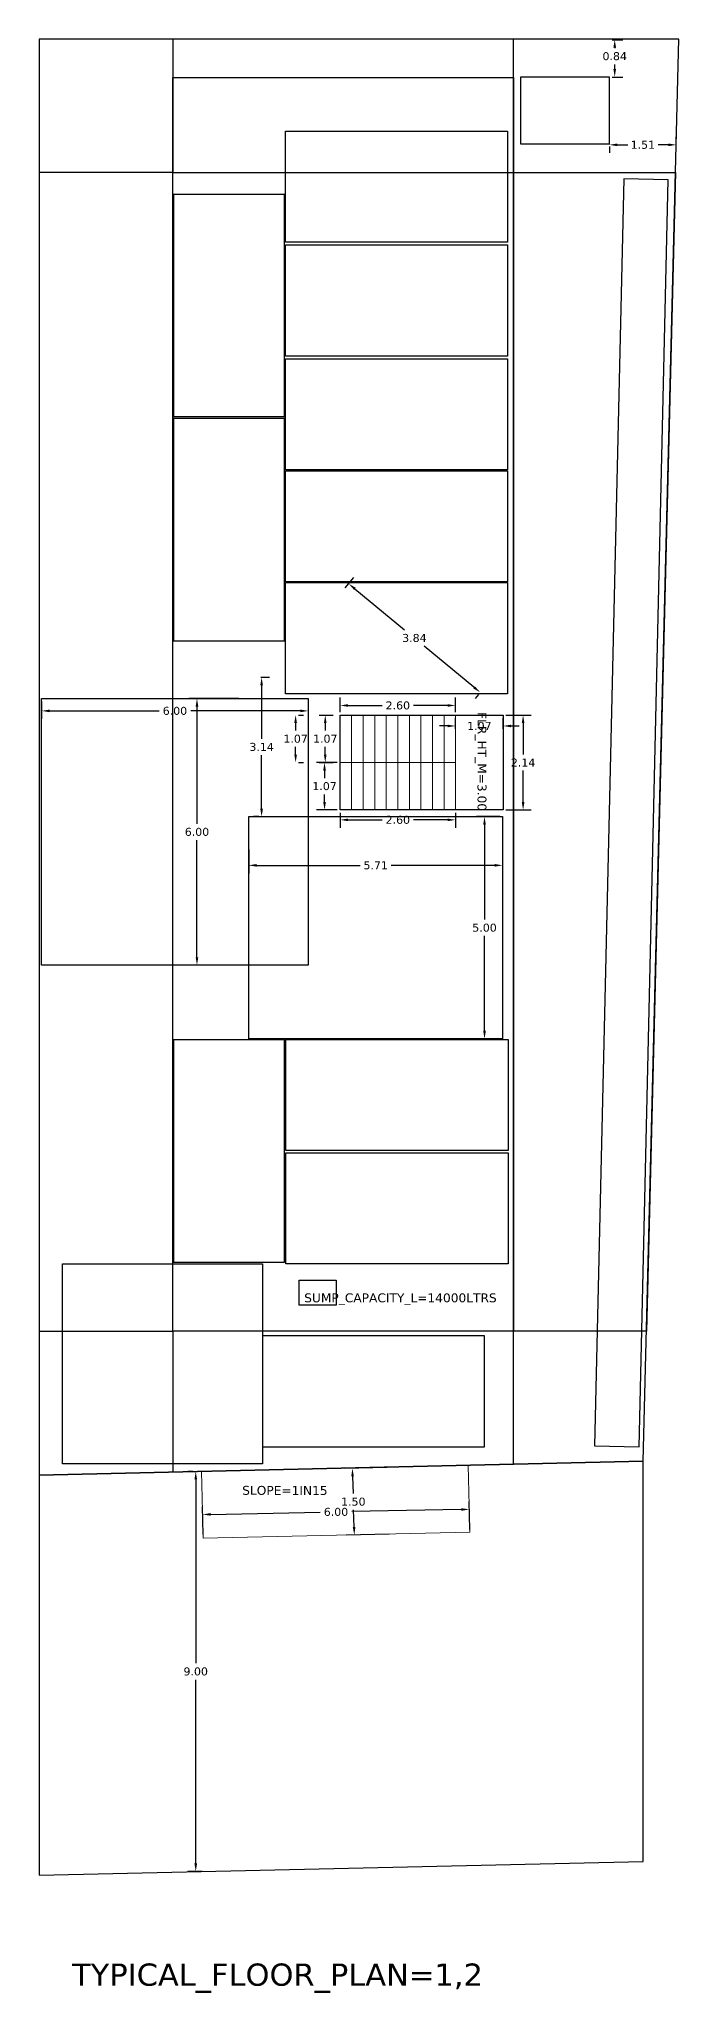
# Model space of a CAD drawing. Header units: metres. Extents: x 1161 to 1456, y 119 to 208.
# Drawn here: x 1200.01 to 1214.41, y 118.98 to 162.93 of the extents above; entities that cross this region are included whole.
import ezdxf

# ---------------------------------------------------------------- set-up
doc = ezdxf.new("R2010")
doc.units = ezdxf.units.M
doc.header["$MEASUREMENT"] = 0
doc.header["$PDMODE"] = 1
doc.header["$PDSIZE"] = -5
for name, color, linetype in [('AS_AT_SITE', 6, 'Continuous'), ('BLK_1_FLR_0_EXIT_WIDTH_DOOR', 2, 'Continuous'), ('BLK_1_FLR_0_EXIT_WIDTH_STAIR', 1, 'Continuous'), ('BLK_1_FLR_0_STAIR_1', 1, 'Continuous'), ('BLK_1_FLR_0_STILT_PARKING', 13, 'Continuous'), ('BLK_1_LVL_0_FRONT_SETBACK', 2, 'Continuous'), ('BLK_1_LVL_0_REAR_SETBACK', 11, 'Continuous'), ('BLK_1_LVL_0_SIDE_SETBACK1', 171, 'Continuous'), ('BLK_1_LVL_0_SIDE_SETBACK2', 102, 'Continuous'), ('DRIVE_WAY', 254, 'Continuous'), ('FMB_OR_PLR', 70, 'Continuous'), ('ML_FLR_0_PARKING_SLOT', 131, 'Continuous'), ('MULTI_LEVEL_PARKING_FLR_0', 130, 'Continuous'), ('PLOT_BOUNDARY', 70, 'Continuous'), ('ROAD_WIDTH', 1, 'Continuous'), ('RWH', 130, 'Continuous'), ('SEPTIC_TANK_1', 146, 'Continuous'), ('SUPER_IMPOSED', 5, 'Continuous'), ('TRANSFORMER_YARD', 7, 'Continuous'), ('UG_SUMP', 194, 'Continuous')]:
    doc.layers.add(name, color=color, linetype=linetype)
for name, color, linetype, lineweight in [('BLK_1_COVERED_AREA', 140, 'Continuous', 18), ('BLK_1_DA_RAMP_1', 1, 'Continuous', 0), ('BLK_1_FLR_0_STAIR_1_FLIGHT_1', 7, 'Continuous', 0), ('BLK_1_FLR_0_STAIR_1_FLIGHT_2', 7, 'Continuous', 0), ('BLK_1_FLR_0_STAIR_1_LANDING_1', 7, 'Continuous', 0), ('BLK_1_LVL_0_BLDG_FOOT_PRINT', 1, 'Continuous', 5), ('DIST_EXIT', 7, 'Continuous', 0)]:
    doc.layers.add(name, color=color, linetype=linetype, lineweight=lineweight)
for name, color, linetype, plot in [('BLK_1_FLR_0_BLT_UP_AREA', 1, 'Continuous', False), ('BLK_1_FLR_0_BLT_UP_AREA_DEDUCT', 1, 'Continuous', False), ('PARKING_SLOT', 30, 'Continuous', False), ('PER_AISLE_WIDTH', 5, 'Continuous', False)]:
    doc.layers.add(name, color=color, linetype=linetype, plot=plot)
doc.styles.get("Standard").update_dxf_attribs({"font": 'verdana.ttf'})
doc.dimstyles.get("Standard").update_dxf_attribs({"dimtxt": 0.18, "dimasz": 0.18, "dimexe": 0.18, "dimexo": 0.0625, "dimgap": 0.09, "dimtad": 0, "dimtih": 1, "dimtoh": 1, "dimzin": 0, "dimdsep": 46, "dimtxsty": 'Standard', "dimcen": 0.09, "dimadec": 0, "dimazin": 0, "dimtfac": 1, "dimtofl": 0, "dimtmove": 0, "dimatfit": 3, "dimfxl": 0, "dimtolj": 1, "dimtzin": 0, "dimarcsym": 0})

# ---------------------------------------------------------------- blocks, each defined once
blk = doc.blocks.new('*D41')
at = {"layer": 'BLK_1_FLR_0_STAIR_1_FLIGHT_2', "color": 0, "lineweight": -2}
for p, q in [((1206.786, 147.784), (1206.786, 148.117)), ((1209.386, 147.784), (1209.386, 148.117)), ((1206.966, 147.937), (1207.733, 147.937)), ((1209.206, 147.937), (1208.44, 147.937))]:
    blk.add_line(p, q, dxfattribs=at)
at = {"layer": 'BLK_1_FLR_0_STAIR_1_FLIGHT_2', "color": 0}
for points in [[(1206.966, 147.967), (1206.966, 147.907), (1206.786, 147.937)], [(1209.206, 147.967), (1209.206, 147.907), (1209.386, 147.937)]]:
    blk.add_solid(points, dxfattribs=at)
at = {"layer": 'DEFPOINTS', "color": 0}
for p in [(1206.786, 147.937), (1206.786, 147.721), (1209.386, 147.721)]:
    blk.add_point(p, dxfattribs=at)
at = {"layer": 'BLK_1_FLR_0_STAIR_1_FLIGHT_2', "color": 0, "insert": (1208.086, 147.937), "char_height": 0.18, "attachment_point": 5}
blk.add_mtext('\\A1;2.60', dxfattribs=at)
blk = doc.blocks.new('*D42')
at = {"layer": 'BLK_1_FLR_0_STAIR_1_FLIGHT_1', "color": 0, "lineweight": -2}
for p, q in [((1206.786, 145.525), (1206.786, 145.184)), ((1209.386, 145.525), (1209.386, 145.184)), ((1206.966, 145.364), (1207.733, 145.364)), ((1209.206, 145.364), (1208.44, 145.364))]:
    blk.add_line(p, q, dxfattribs=at)
at = {"layer": 'BLK_1_FLR_0_STAIR_1_FLIGHT_1', "color": 0}
for points in [[(1206.966, 145.394), (1206.966, 145.334), (1206.786, 145.364)], [(1209.206, 145.394), (1209.206, 145.334), (1209.386, 145.364)]]:
    blk.add_solid(points, dxfattribs=at)
at = {"layer": 'DEFPOINTS', "color": 0}
for p in [(1206.786, 145.587), (1209.386, 145.587), (1209.386, 145.364)]:
    blk.add_point(p, dxfattribs=at)
at = {"layer": 'BLK_1_FLR_0_STAIR_1_FLIGHT_1', "color": 0, "insert": (1208.086, 145.364), "char_height": 0.18, "attachment_point": 5}
blk.add_mtext('\\A1;2.60', dxfattribs=at)
blk = doc.blocks.new('*D43')
at = {"layer": 'BLK_1_FLR_0_STAIR_1_FLIGHT_2', "color": 0, "lineweight": -2}
for p, q in [((1206.315, 147.721), (1206.633, 147.721)), ((1206.453, 147.541), (1206.453, 147.371)), ((1206.453, 146.834), (1206.453, 147.004)), ((1206.315, 146.654), (1206.633, 146.654))]:
    blk.add_line(p, q, dxfattribs=at)
at = {"layer": 'BLK_1_FLR_0_STAIR_1_FLIGHT_2', "color": 0}
for points in [[(1206.423, 147.541), (1206.483, 147.541), (1206.453, 147.721)], [(1206.423, 146.834), (1206.483, 146.834), (1206.453, 146.654)]]:
    blk.add_solid(points, dxfattribs=at)
at = {"layer": 'DEFPOINTS', "color": 0}
for p in [(1206.253, 147.721), (1206.253, 146.654), (1206.453, 146.654)]:
    blk.add_point(p, dxfattribs=at)
at = {"layer": 'BLK_1_FLR_0_STAIR_1_FLIGHT_2', "color": 0, "insert": (1206.453, 147.188), "char_height": 0.18, "attachment_point": 5}
blk.add_mtext('\\A1;1.07', dxfattribs=at)
blk = doc.blocks.new('*D44')
at = {"layer": 'BLK_1_FLR_0_STAIR_1_FLIGHT_1', "color": 0, "lineweight": -2}
for p, q in [((1206.724, 146.654), (1206.257, 146.654)), ((1206.437, 146.474), (1206.437, 146.305)), ((1206.437, 145.767), (1206.437, 145.937)), ((1206.724, 145.587), (1206.257, 145.587))]:
    blk.add_line(p, q, dxfattribs=at)
at = {"layer": 'BLK_1_FLR_0_STAIR_1_FLIGHT_1', "color": 0}
for points in [[(1206.407, 146.474), (1206.467, 146.474), (1206.437, 146.654)], [(1206.407, 145.767), (1206.467, 145.767), (1206.437, 145.587)]]:
    blk.add_solid(points, dxfattribs=at)
at = {"layer": 'DEFPOINTS', "color": 0}
for p in [(1206.437, 146.654), (1206.786, 146.654), (1206.786, 145.587)]:
    blk.add_point(p, dxfattribs=at)
at = {"layer": 'BLK_1_FLR_0_STAIR_1_FLIGHT_1', "color": 0, "insert": (1206.437, 146.121), "char_height": 0.18, "attachment_point": 5}
blk.add_mtext('\\A1;1.07', dxfattribs=at)
blk = doc.blocks.new('*D45')
at = {"layer": 'BLK_1_FLR_0_STAIR_1_LANDING_1', "color": 0, "lineweight": -2}
for p, q in [((1209.206, 147.476), (1209.026, 147.476)), ((1209.386, 147.412), (1209.386, 147.656)), ((1210.456, 147.412), (1210.456, 147.656)), ((1210.636, 147.476), (1210.816, 147.476))]:
    blk.add_line(p, q, dxfattribs=at)
at = {"layer": 'BLK_1_FLR_0_STAIR_1_LANDING_1', "color": 0}
for points in [[(1209.206, 147.506), (1209.206, 147.446), (1209.386, 147.476)], [(1210.636, 147.506), (1210.636, 147.446), (1210.456, 147.476)]]:
    blk.add_solid(points, dxfattribs=at)
at = {"layer": 'DEFPOINTS', "color": 0}
for p in [(1209.386, 147.35), (1210.456, 147.476), (1210.456, 147.35)]:
    blk.add_point(p, dxfattribs=at)
at = {"layer": 'BLK_1_FLR_0_STAIR_1_LANDING_1', "color": 0, "insert": (1209.921, 147.476), "char_height": 0.18, "attachment_point": 5}
blk.add_mtext('\\A1;1.07', dxfattribs=at)
blk = doc.blocks.new('*D46')
at = {"layer": 'BLK_1_FLR_0_STAIR_1_LANDING_1', "color": 0, "lineweight": -2}
for p, q in [((1210.519, 147.721), (1211.085, 147.721)), ((1210.905, 147.541), (1210.905, 146.835)), ((1210.905, 145.766), (1210.905, 146.472)), ((1210.519, 145.586), (1211.085, 145.586))]:
    blk.add_line(p, q, dxfattribs=at)
at = {"layer": 'BLK_1_FLR_0_STAIR_1_LANDING_1', "color": 0}
for points in [[(1210.875, 147.541), (1210.935, 147.541), (1210.905, 147.721)], [(1210.875, 145.766), (1210.935, 145.766), (1210.905, 145.586)]]:
    blk.add_solid(points, dxfattribs=at)
at = {"layer": 'DEFPOINTS', "color": 0}
for p in [(1210.456, 147.721), (1210.456, 145.586), (1210.905, 145.586)]:
    blk.add_point(p, dxfattribs=at)
at = {"layer": 'BLK_1_FLR_0_STAIR_1_LANDING_1', "color": 0, "insert": (1210.905, 146.654), "char_height": 0.18, "attachment_point": 5}
blk.add_mtext('\\A1;2.14', dxfattribs=at)
blk = doc.blocks.new('*D47')
at = {"layer": 'BLK_1_FLR_0_EXIT_WIDTH_STAIR', "color": 0, "lineweight": -2}
for p, q in [((1205.849, 147.721), (1205.966, 147.721)), ((1205.786, 147.541), (1205.786, 147.371)), ((1205.786, 146.834), (1205.786, 147.004)), ((1205.849, 146.654), (1205.966, 146.654))]:
    blk.add_line(p, q, dxfattribs=at)
at = {"layer": 'BLK_1_FLR_0_EXIT_WIDTH_STAIR', "color": 0}
for points in [[(1205.756, 147.541), (1205.816, 147.541), (1205.786, 147.721)], [(1205.756, 146.834), (1205.816, 146.834), (1205.786, 146.654)]]:
    blk.add_solid(points, dxfattribs=at)
at = {"layer": 'DEFPOINTS', "color": 0}
for p in [(1205.786, 147.721), (1205.786, 147.721), (1205.786, 146.654)]:
    blk.add_point(p, dxfattribs=at)
at = {"layer": 'BLK_1_FLR_0_EXIT_WIDTH_STAIR', "color": 0, "insert": (1205.786, 147.188), "char_height": 0.18, "attachment_point": 5}
blk.add_mtext('\\A1;1.07', dxfattribs=at)
blk = doc.blocks.new('*D165')
at = {"layer": 'BLK_1_DA_RAMP_1', "color": 0, "lineweight": -2}
for p, q in [((1203.702, 129.289), (1203.69, 129.919)), ((1203.874, 129.742), (1206.339, 129.79)), ((1209.514, 129.851), (1207.049, 129.803)), ((1209.703, 129.404), (1209.691, 130.034))]:
    blk.add_line(p, q, dxfattribs=at)
at = {"layer": 'BLK_1_DA_RAMP_1', "color": 0}
for points in [[(1203.873, 129.772), (1203.874, 129.712), (1203.694, 129.739)], [(1209.514, 129.881), (1209.515, 129.821), (1209.694, 129.854)]]:
    blk.add_solid(points, dxfattribs=at)
at = {"layer": 'DEFPOINTS', "color": 0}
for p in [(1203.694, 129.739), (1203.703, 129.226), (1209.704, 129.342)]:
    blk.add_point(p, dxfattribs=at)
at = {"layer": 'BLK_1_DA_RAMP_1', "color": 0, "insert": (1206.694, 129.797), "char_height": 0.18, "attachment_point": 5}
blk.add_mtext('\\A1;6.00', dxfattribs=at)
blk = doc.blocks.new('*D166')
at = {"layer": 'BLK_1_DA_RAMP_1', "color": 0, "lineweight": -2}
for p, q in [((1207.848, 130.799), (1206.883, 130.771)), ((1207.068, 130.596), (1207.08, 130.21)), ((1207.102, 129.457), (1207.09, 129.843)), ((1207.892, 129.3), (1206.927, 129.272))]:
    blk.add_line(p, q, dxfattribs=at)
at = {"layer": 'BLK_1_DA_RAMP_1', "color": 0}
for points in [[(1207.098, 130.597), (1207.038, 130.595), (1207.063, 130.776)], [(1207.132, 129.458), (1207.072, 129.456), (1207.107, 129.277)]]:
    blk.add_solid(points, dxfattribs=at)
at = {"layer": 'DEFPOINTS', "color": 0}
for p in [(1207.063, 130.776), (1207.91, 130.801), (1207.955, 129.302)]:
    blk.add_point(p, dxfattribs=at)
at = {"layer": 'BLK_1_DA_RAMP_1', "color": 0, "insert": (1207.085, 130.027), "char_height": 0.18, "attachment_point": 5}
blk.add_mtext('\\A1;1.50', dxfattribs=at)
blk = doc.blocks.new('*D167')
at = {"layer": 'DEFPOINTS', "color": 0}
for p in [(1203.538, 130.707), (1203.538, 130.707), (1203.743, 121.709)]:
    blk.add_point(p, dxfattribs=at)
at = {"layer": 'ROAD_WIDTH', "color": 0, "lineweight": -2}
for p, q in [((1203.475, 130.707), (1203.358, 130.707)), ((1203.538, 130.527), (1203.538, 126.392)), ((1203.538, 121.889), (1203.538, 126.024)), ((1203.68, 121.709), (1203.358, 121.709))]:
    blk.add_line(p, q, dxfattribs=at)
at = {"layer": 'ROAD_WIDTH', "color": 0}
for points in [[(1203.508, 130.527), (1203.568, 130.527), (1203.538, 130.707)], [(1203.508, 121.889), (1203.568, 121.889), (1203.538, 121.709)]]:
    blk.add_solid(points, dxfattribs=at)
at = {"layer": 'ROAD_WIDTH', "color": 0, "insert": (1203.538, 126.208), "char_height": 0.18, "attachment_point": 5}
blk.add_mtext('\\A1;9.00', dxfattribs=at)
blk = doc.blocks.new('*D168')
at = {"layer": 'BLK_1_FLR_0_EXIT_WIDTH_DOOR', "color": 0, "lineweight": -2}
for p, q in [((1205.003, 148.571), (1205.201, 148.571)), ((1205.021, 148.391), (1205.021, 147.187)), ((1205.021, 145.616), (1205.021, 146.82)), ((1204.958, 145.436), (1204.841, 145.436))]:
    blk.add_line(p, q, dxfattribs=at)
at = {"layer": 'BLK_1_FLR_0_EXIT_WIDTH_DOOR', "color": 0}
for points in [[(1204.991, 148.391), (1205.051, 148.391), (1205.021, 148.571)], [(1204.991, 145.616), (1205.051, 145.616), (1205.021, 145.436)]]:
    blk.add_solid(points, dxfattribs=at)
at = {"layer": 'DEFPOINTS', "color": 0}
for p in [(1204.941, 148.571), (1205.021, 145.436), (1205.021, 145.436)]:
    blk.add_point(p, dxfattribs=at)
at = {"layer": 'BLK_1_FLR_0_EXIT_WIDTH_DOOR', "color": 0, "insert": (1205.021, 147.004), "char_height": 0.18, "attachment_point": 5}
blk.add_mtext('\\A1;3.14', dxfattribs=at)
blk = doc.blocks.new('*D169')
at = {"layer": 'DEFPOINTS', "color": 0}
for p in [(1203.566, 148.093), (1204.57, 148.093), (1204.57, 142.093)]:
    blk.add_point(p, dxfattribs=at)
at = {"layer": 'DRIVE_WAY', "color": 0, "lineweight": -2}
for p, q in [((1204.508, 148.093), (1203.386, 148.093)), ((1203.566, 147.913), (1203.566, 145.277)), ((1203.566, 142.273), (1203.566, 144.909)), ((1204.508, 142.093), (1203.386, 142.093))]:
    blk.add_line(p, q, dxfattribs=at)
at = {"layer": 'DRIVE_WAY', "color": 0}
for points in [[(1203.536, 147.913), (1203.596, 147.913), (1203.566, 148.093)], [(1203.536, 142.273), (1203.596, 142.273), (1203.566, 142.093)]]:
    blk.add_solid(points, dxfattribs=at)
at = {"layer": 'DRIVE_WAY', "color": 0, "insert": (1203.566, 145.093), "char_height": 0.18, "attachment_point": 5}
blk.add_mtext('\\A1;6.00', dxfattribs=at)
blk = doc.blocks.new('*D171')
at = {"layer": 'DEFPOINTS', "color": 0}
for p in [(1212.847, 162.912), (1212.967, 162.912), (1212.847, 162.071)]:
    blk.add_point(p, dxfattribs=at)
at = {"layer": 'SEPTIC_TANK_1', "color": 0, "lineweight": -2}
for p, q in [((1212.91, 162.912), (1213.147, 162.912)), ((1212.967, 162.732), (1212.967, 162.725)), ((1212.967, 162.251), (1212.967, 162.357)), ((1212.91, 162.071), (1213.147, 162.071))]:
    blk.add_line(p, q, dxfattribs=at)
at = {"layer": 'SEPTIC_TANK_1', "color": 0}
for points in [[(1212.937, 162.732), (1212.997, 162.732), (1212.967, 162.912)], [(1212.937, 162.251), (1212.997, 162.251), (1212.967, 162.071)]]:
    blk.add_solid(points, dxfattribs=at)
at = {"layer": 'SEPTIC_TANK_1', "color": 0, "insert": (1212.967, 162.541), "char_height": 0.18, "attachment_point": 5}
blk.add_mtext('\\A1;0.84', dxfattribs=at)
blk = doc.blocks.new('*D170')
at = {"layer": 'DEFPOINTS', "color": 0}
for p in [(1212.847, 160.571), (1214.353, 160.548), (1214.353, 160.548)]:
    blk.add_point(p, dxfattribs=at)
at = {"layer": 'SEPTIC_TANK_1', "color": 0, "lineweight": -2}
for p, q in [((1212.847, 160.509), (1212.847, 160.368)), ((1213.027, 160.548), (1213.259, 160.548)), ((1214.173, 160.548), (1213.941, 160.548)), ((1214.353, 160.61), (1214.353, 160.728))]:
    blk.add_line(p, q, dxfattribs=at)
at = {"layer": 'SEPTIC_TANK_1', "color": 0}
for points in [[(1213.027, 160.578), (1213.027, 160.518), (1212.847, 160.548)], [(1214.173, 160.578), (1214.173, 160.518), (1214.353, 160.548)]]:
    blk.add_solid(points, dxfattribs=at)
at = {"layer": 'SEPTIC_TANK_1', "color": 0, "insert": (1213.6, 160.548), "char_height": 0.18, "attachment_point": 5}
blk.add_mtext('\\A1;1.51', dxfattribs=at)
blk = doc.blocks.new('*D172')
at = {"layer": 'DEFPOINTS', "color": 0}
for p in [(1206.863, 150.534), (1209.939, 148.232), (1209.939, 148.232)]:
    blk.add_point(p, dxfattribs=at)
at = {"layer": 'DIST_EXIT', "color": 0, "lineweight": -2}
for p, q in [((1206.903, 150.582), (1207.095, 150.814)), ((1207.119, 150.561), (1208.237, 149.638)), ((1209.8, 148.347), (1208.682, 149.27)), ((1209.899, 148.184), (1209.824, 148.094))]:
    blk.add_line(p, q, dxfattribs=at)
at = {"layer": 'DIST_EXIT', "color": 0}
for points in [[(1207.138, 150.584), (1207.1, 150.538), (1206.98, 150.676)], [(1209.819, 148.37), (1209.781, 148.324), (1209.939, 148.232)]]:
    blk.add_solid(points, dxfattribs=at)
at = {"layer": 'DIST_EXIT', "color": 0, "insert": (1208.459, 149.454), "char_height": 0.18, "attachment_point": 5}
blk.add_mtext('\\A1;3.84', dxfattribs=at)
blk = doc.blocks.new('*D173')
at = {"layer": 'DEFPOINTS', "color": 0}
for p in [(1204.731, 144.756), (1210.445, 144.756), (1210.445, 144.341)]:
    blk.add_point(p, dxfattribs=at)
at = {"layer": 'TRANSFORMER_YARD', "color": 0, "lineweight": -2}
for p, q in [((1204.731, 144.694), (1204.731, 144.161)), ((1210.445, 144.694), (1210.445, 144.161)), ((1204.911, 144.341), (1207.241, 144.341)), ((1210.265, 144.341), (1207.934, 144.341))]:
    blk.add_line(p, q, dxfattribs=at)
at = {"layer": 'TRANSFORMER_YARD', "color": 0}
for points in [[(1204.911, 144.371), (1204.911, 144.311), (1204.731, 144.341)], [(1210.265, 144.371), (1210.265, 144.311), (1210.445, 144.341)]]:
    blk.add_solid(points, dxfattribs=at)
at = {"layer": 'TRANSFORMER_YARD', "color": 0, "insert": (1207.588, 144.341), "char_height": 0.18, "attachment_point": 5}
blk.add_mtext('\\A1;5.71', dxfattribs=at)
blk = doc.blocks.new('*D174')
at = {"layer": 'DEFPOINTS', "color": 0}
for p in [(1210.445, 145.436), (1210.037, 140.44), (1210.445, 140.44)]:
    blk.add_point(p, dxfattribs=at)
at = {"layer": 'TRANSFORMER_YARD', "color": 0, "lineweight": -2}
for p, q in [((1210.382, 145.436), (1209.857, 145.436)), ((1210.037, 145.256), (1210.037, 143.122)), ((1210.037, 140.62), (1210.037, 142.754)), ((1210.382, 140.44), (1209.857, 140.44))]:
    blk.add_line(p, q, dxfattribs=at)
at = {"layer": 'TRANSFORMER_YARD', "color": 0}
for points in [[(1210.007, 145.256), (1210.067, 145.256), (1210.037, 145.436)], [(1210.007, 140.62), (1210.067, 140.62), (1210.037, 140.44)]]:
    blk.add_solid(points, dxfattribs=at)
at = {"layer": 'TRANSFORMER_YARD', "color": 0, "insert": (1210.037, 142.938), "char_height": 0.18, "attachment_point": 5}
blk.add_mtext('\\A1;5.00', dxfattribs=at)
blk = doc.blocks.new('*D225')
at = {"layer": 'DEFPOINTS', "color": 0}
for p in [(1200.07, 148.093), (1206.07, 148.093), (1206.07, 147.815)]:
    blk.add_point(p, dxfattribs=at)
at = {"layer": 'DRIVE_WAY', "color": 0, "lineweight": -2}
for p, q in [((1200.07, 148.03), (1200.07, 147.635)), ((1200.25, 147.815), (1202.716, 147.815)), ((1205.89, 147.815), (1203.425, 147.815)), ((1206.07, 148.03), (1206.07, 147.635))]:
    blk.add_line(p, q, dxfattribs=at)
at = {"layer": 'DRIVE_WAY', "color": 0}
for points in [[(1200.25, 147.845), (1200.25, 147.785), (1200.07, 147.815)], [(1205.89, 147.845), (1205.89, 147.785), (1206.07, 147.815)]]:
    blk.add_solid(points, dxfattribs=at)
at = {"layer": 'DRIVE_WAY', "color": 0, "insert": (1203.07, 147.815), "char_height": 0.18, "attachment_point": 5}
blk.add_mtext('\\A1;6.00', dxfattribs=at)

msp = doc.modelspace()

# ---------------------------------------------------------------- linework, layer by layer
for points in [[(1200.0123, 130.6266), (1213.6087, 130.9367), (1214.4123, 162.9266), (1200.0123, 162.9266)], [(1203.0263, 159.9266), (1210.6863, 159.9266), (1210.6863, 133.8666), (1203.0263, 133.8666)]]:
    msp.add_lwpolyline(points, close=True)
at = {"layer": 'AS_AT_SITE'}
msp.add_lwpolyline([(1200.0123, 130.6266), (1213.6087, 130.9367), (1214.4123, 162.9266), (1200.0123, 162.9266)], close=True, dxfattribs=at)
at = {"layer": 'BLK_1_COVERED_AREA'}
msp.add_lwpolyline([(1203.0263, 159.9266), (1210.6863, 159.9266), (1210.6863, 133.8666), (1203.0263, 133.8666)], close=True, dxfattribs=at)
at = {"layer": 'BLK_1_DA_RAMP_1'}
msp.add_lwpolyline([(1209.7041, 129.3417), (1203.7039, 129.2048), (1203.6697, 130.7044), (1209.6699, 130.8413)], close=True, dxfattribs=at)
at = {"layer": 'BLK_1_FLR_0_BLT_UP_AREA', "color": 3}
msp.add_lwpolyline([(1203.0263, 159.9266), (1210.6863, 159.9266), (1210.6863, 133.8666), (1203.0263, 133.8666)], close=True, dxfattribs=at)
at = {"layer": 'BLK_1_FLR_0_BLT_UP_AREA_DEDUCT', "color": 3}
msp.add_lwpolyline([(1203.0263, 159.9266), (1210.6863, 159.9266), (1210.6863, 133.8666), (1203.0263, 133.8666)], close=True, dxfattribs=at)
at = {"layer": 'BLK_1_FLR_0_STAIR_1'}
msp.add_lwpolyline([(1206.7863, 147.7225), (1210.4563, 147.7225), (1210.4563, 145.5875), (1206.7863, 145.5875)], close=True, dxfattribs=at)
at = {"layer": 'BLK_1_FLR_0_STAIR_1_FLIGHT_1'}
for p, q in [((1206.7863, 145.5875), (1206.7863, 146.6543)), ((1207.0463, 145.5875), (1207.0463, 146.6543)), ((1207.3063, 145.5875), (1207.3063, 146.6543)), ((1207.5663, 145.5875), (1207.5663, 146.6543)), ((1207.8263, 145.5875), (1207.8263, 146.6543)), ((1208.0863, 145.5875), (1208.0863, 146.6543)), ((1208.3463, 145.5875), (1208.3463, 146.6543)), ((1208.6063, 145.5875), (1208.6063, 146.6543)), ((1208.8663, 145.5875), (1208.8663, 146.6543)), ((1209.1263, 145.5875), (1209.1263, 146.6543)), ((1209.3863, 145.5875), (1209.3863, 146.6543))]:
    msp.add_line(p, q, dxfattribs=at)
msp.add_lwpolyline([(1206.7863, 146.6543), (1209.3863, 146.6543), (1209.3863, 145.5875), (1206.7863, 145.5875)], close=True, dxfattribs=at)
at = {"layer": 'BLK_1_FLR_0_STAIR_1_FLIGHT_2'}
for p, q in [((1206.7863, 146.6543), (1206.7863, 147.7211)), ((1207.0463, 146.6543), (1207.0463, 147.7211)), ((1207.3063, 146.6543), (1207.3063, 147.7211)), ((1207.5663, 146.6543), (1207.5663, 147.7211)), ((1207.8263, 146.6543), (1207.8263, 147.7211)), ((1208.0863, 146.6543), (1208.0863, 147.7211)), ((1208.3463, 146.6543), (1208.3463, 147.7211)), ((1208.6063, 146.6543), (1208.6063, 147.7211)), ((1208.8663, 146.6543), (1208.8663, 147.7211)), ((1209.1263, 146.6543), (1209.1263, 147.7211)), ((1209.3863, 146.6543), (1209.3863, 147.7211))]:
    msp.add_line(p, q, dxfattribs=at)
msp.add_lwpolyline([(1206.7863, 147.7211), (1209.3863, 147.7211), (1209.3863, 146.6543), (1206.7863, 146.6543)], close=True, dxfattribs=at)
at = {"layer": 'BLK_1_FLR_0_STAIR_1_LANDING_1'}
msp.add_lwpolyline([(1210.4563, 145.5875), (1209.3863, 145.5875), (1209.3863, 147.7225), (1210.4563, 147.7225)], close=True, dxfattribs=at)
at = {"layer": 'BLK_1_FLR_0_STILT_PARKING'}
msp.add_lwpolyline([(1203.0263, 159.9266), (1210.6863, 159.9266), (1210.6863, 133.8666), (1203.0263, 133.8666)], close=True, dxfattribs=at)
at = {"layer": 'BLK_1_LVL_0_BLDG_FOOT_PRINT'}
msp.add_lwpolyline([(1203.0263, 159.9266), (1210.6863, 159.9266), (1210.6863, 133.8666), (1203.0263, 133.8666)], close=True, dxfattribs=at)
at = {"layer": 'BLK_1_LVL_0_FRONT_SETBACK'}
msp.add_lwpolyline([(1210.6863, 133.8666), (1203.0263, 133.8666), (1203.0263, 130.6953), (1210.6863, 130.87)], close=True, dxfattribs=at)
at = {"layer": 'BLK_1_LVL_0_REAR_SETBACK'}
msp.add_lwpolyline([(1210.6863, 162.9266), (1203.0263, 162.9266), (1203.0263, 159.9266), (1210.6863, 159.9266)], close=True, dxfattribs=at)
at = {"layer": 'BLK_1_LVL_0_SIDE_SETBACK1'}
msp.add_lwpolyline([(1210.6863, 159.9266), (1214.3369, 159.9266), (1213.6823, 133.8666), (1210.6863, 133.8666), (1210.6863, 133.8666)], close=True, dxfattribs=at)
at = {"layer": 'BLK_1_LVL_0_SIDE_SETBACK2'}
msp.add_lwpolyline([(1203.0263, 133.8666), (1203.0263, 159.9266), (1200.0123, 159.9266), (1200.0123, 133.8666)], close=True, dxfattribs=at)
at = {"layer": 'DRIVE_WAY'}
msp.add_lwpolyline([(1206.0703, 142.093), (1200.0703, 142.093), (1200.0703, 148.093), (1206.0703, 148.093)], close=True, dxfattribs=at)
at = {"layer": 'FMB_OR_PLR'}
msp.add_lwpolyline([(1200.0123, 130.6266), (1213.6087, 130.9367), (1214.4123, 162.9266), (1200.0123, 162.9266)], close=True, dxfattribs=at)
at = {"layer": 'ML_FLR_0_PARKING_SLOT', "color": 131}
for points in [[(1210.5559, 158.3567), (1205.5559, 158.3567), (1205.5559, 160.8567), (1210.5559, 160.8567)], [(1205.5353, 154.4341), (1205.5353, 159.4341), (1203.0353, 159.4341), (1203.0353, 154.4341)], [(1210.5559, 155.7958), (1205.5559, 155.7958), (1205.5559, 158.2958), (1210.5559, 158.2958)], [(1210.5559, 153.2349), (1205.5559, 153.2349), (1205.5559, 155.7349), (1210.5559, 155.7349)], [(1205.5353, 149.3894), (1205.5353, 154.3894), (1203.0353, 154.3894), (1203.0353, 149.3894)], [(1210.5559, 150.7173), (1205.5559, 150.7173), (1205.5559, 153.2173), (1210.5559, 153.2173)], [(1210.5559, 148.1997), (1205.5559, 148.1997), (1205.5559, 150.6997), (1210.5559, 150.6997)], [(1205.5353, 135.4144), (1205.5353, 140.4144), (1203.0353, 140.4144), (1203.0353, 135.4144)], [(1210.5676, 137.925), (1205.5676, 137.925), (1205.5676, 140.425), (1210.5676, 140.425)], [(1210.5676, 135.376), (1205.5676, 135.376), (1205.5676, 137.876), (1210.5676, 137.876)]]:
    msp.add_lwpolyline(points, close=True, dxfattribs=at)
at = {"layer": 'MULTI_LEVEL_PARKING_FLR_0', "color": 130}
msp.add_lwpolyline([(1203.0263, 162.0609), (1210.6863, 162.0609), (1210.6863, 133.8666), (1203.0263, 133.8666)], close=True, dxfattribs=at)
at = {"layer": 'PARKING_SLOT'}
msp.add_lwpolyline([(1210.0375, 133.7581), (1205.0375, 133.7581), (1205.0375, 131.2581), (1210.0375, 131.2581)], close=True, dxfattribs=at)
at = {"layer": 'PER_AISLE_WIDTH'}
msp.add_lwpolyline([(1205.0375, 130.8784), (1200.5375, 130.8784), (1200.5375, 135.3784), (1205.0375, 135.3784)], close=True, dxfattribs=at)
at = {"layer": 'PLOT_BOUNDARY'}
msp.add_lwpolyline([(1200.0123, 130.6266), (1213.6087, 130.9367), (1214.4123, 162.9266), (1200.0123, 162.9266)], close=True, dxfattribs=at)
at = {"layer": 'ROAD_WIDTH'}
msp.add_lwpolyline([(1200.0123, 121.6243), (1213.6087, 121.9344), (1213.6087, 130.9367), (1200.0123, 130.6266)], close=True, dxfattribs=at)
at = {"layer": 'RWH'}
msp.add_lwpolyline([(1214.1682, 159.7632), (1213.1684, 159.7861), (1212.5155, 131.283), (1213.5152, 131.2601)], close=True, dxfattribs=at)
at = {"layer": 'SEPTIC_TANK_1'}
msp.add_lwpolyline([(1212.8472, 160.5714), (1212.8472, 162.0714), (1210.8472, 162.0714), (1210.8472, 160.5714)], close=True, dxfattribs=at)
at = {"layer": 'SUPER_IMPOSED'}
msp.add_lwpolyline([(1200.0123, 130.6266), (1213.6087, 130.9367), (1214.4123, 162.9266), (1200.0123, 162.9266)], close=True, dxfattribs=at)
at = {"layer": 'TRANSFORMER_YARD'}
msp.add_lwpolyline([(1204.7308, 145.436), (1210.4449, 145.436), (1210.4449, 140.4401), (1204.7308, 140.4401)], close=True, dxfattribs=at)
at = {"layer": 'UG_SUMP', "color": 194}
msp.add_lwpolyline([(1205.8621, 135.0108), (1206.699, 135.0108), (1206.699, 134.4506), (1205.8621, 134.4506)], close=True, dxfattribs=at)

# ---------------------------------------------------------------- texts
at = {"layer": 'BLK_1_DA_RAMP_1', "insert": (1205.5447, 130.3805), "char_height": 0.2, "width": 2.4, "attachment_point": 2, "rotation": 359.8818}
msp.add_mtext('SLOPE=1IN15', dxfattribs=at)
at = {"layer": 'BLK_1_FLR_0_STAIR_1', "linetype": 'Continuous', "insert": (1210.0802, 146.6753), "char_height": 0.2, "width": 2.4, "attachment_point": 2, "rotation": 270}
msp.add_mtext('FLR_HT_M=3.00', dxfattribs=at)
at = {"layer": 'MULTI_LEVEL_PARKING_FLR_0', "color": 130, "insert": (1200.7547, 119.6395), "char_height": 0.5, "attachment_point": 1}
msp.add_mtext_dynamic_manual_height_columns('TYPICAL_FLOOR_PLAN=1,2', width=10.597068, gutter_width=0.9, heights=[0], dxfattribs=at)
at = {"layer": 'UG_SUMP', "color": 194, "insert": (1208.1447, 134.7129), "char_height": 0.2, "width": 2.4, "attachment_point": 2}
msp.add_mtext('SUMP_CAPACITY_L=14000LTRS', dxfattribs=at)

# ---------------------------------------------------------------- dimensions: what is measured, and where the dimension line sits
at = {"layer": 'BLK_1_DA_RAMP_1'}
dim = msp.add_aligned_dim(p1=(1207.9545, 129.3018), p2=(1207.9104, 130.8011), distance=0.8479, dimstyle='Standard', dxfattribs=at)
dim.commit()
dim.dimension.update_dxf_attribs({"geometry": '*D166', "text_midpoint": (1207.085, 130.0265)})
at = {"layer": 'BLK_1_DA_RAMP_1', "color": 2}
dim = msp.add_aligned_dim(p1=(1209.7041, 129.3417), p2=(1203.7034, 129.2263), distance=-0.5127, dimstyle='Standard', dxfattribs=at)
dim.commit()
dim.dimension.update_dxf_attribs({"geometry": '*D165', "text_midpoint": (1206.6939, 129.7966)})
at = {"layer": 'BLK_1_FLR_0_EXIT_WIDTH_DOOR'}
dim = msp.add_linear_dim(base=(1205.0209, 145.436), p1=(1204.9405, 148.5714), p2=(1205.0209, 145.436), angle=270, dimstyle='Standard', dxfattribs=at)
dim.commit()
dim.dimension.update_dxf_attribs({"geometry": '*D168', "text_midpoint": (1205.0209, 147.0037)})
at = {"layer": 'BLK_1_FLR_0_EXIT_WIDTH_STAIR'}
dim = msp.add_linear_dim(base=(1205.7862, 147.7211), p1=(1205.7862, 146.6543), p2=(1205.7862, 147.7211), angle=90, dimstyle='Standard', dxfattribs=at)
dim.commit()
dim.dimension.update_dxf_attribs({"geometry": '*D47', "text_midpoint": (1205.7862, 147.1877)})
at = {"layer": 'BLK_1_FLR_0_STAIR_1_FLIGHT_1', "color": 2}
dim = msp.add_linear_dim(base=(1206.4371, 146.6543), p1=(1206.7863, 145.5875), p2=(1206.7863, 146.6543), angle=90, dimstyle='Standard', dxfattribs=at)
dim.commit()
dim.dimension.update_dxf_attribs({"geometry": '*D44', "text_midpoint": (1206.4371, 146.1209), "dimtype": 160})
at = {"layer": 'BLK_1_FLR_0_STAIR_1_FLIGHT_1', "color": 1}
dim = msp.add_linear_dim(base=(1209.3863, 145.3637), p1=(1206.7863, 145.5875), p2=(1209.3863, 145.5875), dimstyle='Standard', dxfattribs=at)
dim.commit()
dim.dimension.update_dxf_attribs({"geometry": '*D42', "text_midpoint": (1208.0863, 145.3637)})
at = {"layer": 'BLK_1_FLR_0_STAIR_1_FLIGHT_2', "color": 1}
dim = msp.add_linear_dim(base=(1206.7863, 147.9371), p1=(1209.3863, 147.7211), p2=(1206.7863, 147.7211), dimstyle='Standard', dxfattribs=at)
dim.commit()
dim.dimension.update_dxf_attribs({"geometry": '*D41', "text_midpoint": (1208.0863, 147.9371)})
at = {"layer": 'BLK_1_FLR_0_STAIR_1_FLIGHT_2', "color": 2}
dim = msp.add_linear_dim(base=(1206.4531, 146.6543), p1=(1206.2527, 147.7211), p2=(1206.2527, 146.6543), angle=90, dimstyle='Standard', dxfattribs=at)
dim.commit()
dim.dimension.update_dxf_attribs({"geometry": '*D43', "text_midpoint": (1206.4531, 147.1877)})
at = {"layer": 'BLK_1_FLR_0_STAIR_1_LANDING_1', "color": 1}
dim = msp.add_linear_dim(base=(1210.905278394, 145.5860937335), p1=(1210.4563460543, 147.7210937335), p2=(1210.4563460543, 145.5860937335), angle=90, dimstyle='Standard', dxfattribs=at)
dim.commit()
dim.dimension.update_dxf_attribs({"geometry": '*D46', "text_midpoint": (1210.905278394, 146.6535937335)})
at = {"layer": 'BLK_1_FLR_0_STAIR_1_LANDING_1', "color": 2}
dim = msp.add_linear_dim(base=(1210.4563, 147.4756), p1=(1209.3863, 147.35), p2=(1210.4563, 147.35), dimstyle='Standard', dxfattribs=at)
dim.commit()
dim.dimension.update_dxf_attribs({"geometry": '*D45', "text_midpoint": (1209.9213, 147.4756)})
at = {"layer": 'DIST_EXIT'}
dim = msp.add_linear_dim(base=(1209.9389, 148.2323), p1=(1206.8627, 150.5336), p2=(1209.9389, 148.2323), angle=320.45104, dimstyle='Standard', dxfattribs=at)
dim.commit()
dim.dimension.update_dxf_attribs({"geometry": '*D172', "text_midpoint": (1208.4595, 149.454)})
at = {"layer": 'DRIVE_WAY', "color": 255}
dim = msp.add_linear_dim(base=(1206.0703, 147.8149), p1=(1200.0703, 148.093), p2=(1206.0703, 148.093), dimstyle='Standard', dxfattribs=at)
dim.commit()
dim.dimension.update_dxf_attribs({"geometry": '*D225', "text_midpoint": (1203.0703, 147.8149)})
dim = msp.add_linear_dim(base=(1203.5655, 148.093), p1=(1204.5703, 142.093), p2=(1204.5703, 148.093), angle=270, dimstyle='Standard', dxfattribs=at)
dim.commit()
dim.dimension.update_dxf_attribs({"geometry": '*D169', "text_midpoint": (1203.5655, 145.093)})
at = {"layer": 'ROAD_WIDTH'}
dim = msp.add_linear_dim(base=(1203.5376, 130.707), p1=(1203.7428, 121.7093), p2=(1203.5376, 130.707), angle=270, dimstyle='Standard', dxfattribs=at)
dim.commit()
dim.dimension.update_dxf_attribs({"geometry": '*D167', "text_midpoint": (1203.5376, 126.2082)})
at = {"layer": 'SEPTIC_TANK_1', "color": 2}
dim = msp.add_linear_dim(base=(1212.967, 162.9117), p1=(1212.8472, 162.0714), p2=(1212.8472, 162.9117), angle=270, dimstyle='Standard', dxfattribs=at)
dim.commit()
dim.dimension.update_dxf_attribs({"geometry": '*D171', "text_midpoint": (1212.967, 162.5409), "dimtype": 160})
at = {"layer": 'SEPTIC_TANK_1', "color": 1}
dim = msp.add_linear_dim(base=(1214.3525, 160.548), p1=(1212.8472, 160.5714), p2=(1214.3525, 160.548), angle=180, dimstyle='Standard', dxfattribs=at)
dim.commit()
dim.dimension.update_dxf_attribs({"geometry": '*D170', "text_midpoint": (1213.5999, 160.548)})
at = {"layer": 'TRANSFORMER_YARD'}
dim = msp.add_linear_dim(base=(1210.0373, 140.4401), p1=(1210.4449, 145.436), p2=(1210.4449, 140.4401), angle=90, dimstyle='Standard', dxfattribs=at)
dim.commit()
dim.dimension.update_dxf_attribs({"geometry": '*D174', "text_midpoint": (1210.0373, 142.9381)})
dim = msp.add_linear_dim(base=(1210.4449, 144.3415), p1=(1204.7308, 144.756), p2=(1210.4449, 144.756), dimstyle='Standard', dxfattribs=at)
dim.commit()
dim.dimension.update_dxf_attribs({"geometry": '*D173', "text_midpoint": (1207.5878, 144.3415)})

doc.saveas('drawing.dxf')
